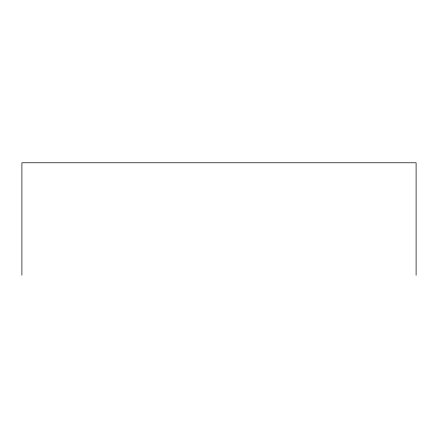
<?xml version="1.0" encoding="UTF-8"?>
<svg xmlns="http://www.w3.org/2000/svg" width="438" height="438" viewBox="0 0 438 438"><rect width="100%" height="100%" fill="white"/><g stroke="black" fill="none" stroke-linecap="round" stroke-linejoin="round"><path stroke-width="0.66" d="M416.1 275.223L416.1 162.777L21.9 162.777L21.9 275.223"/></g></svg>
